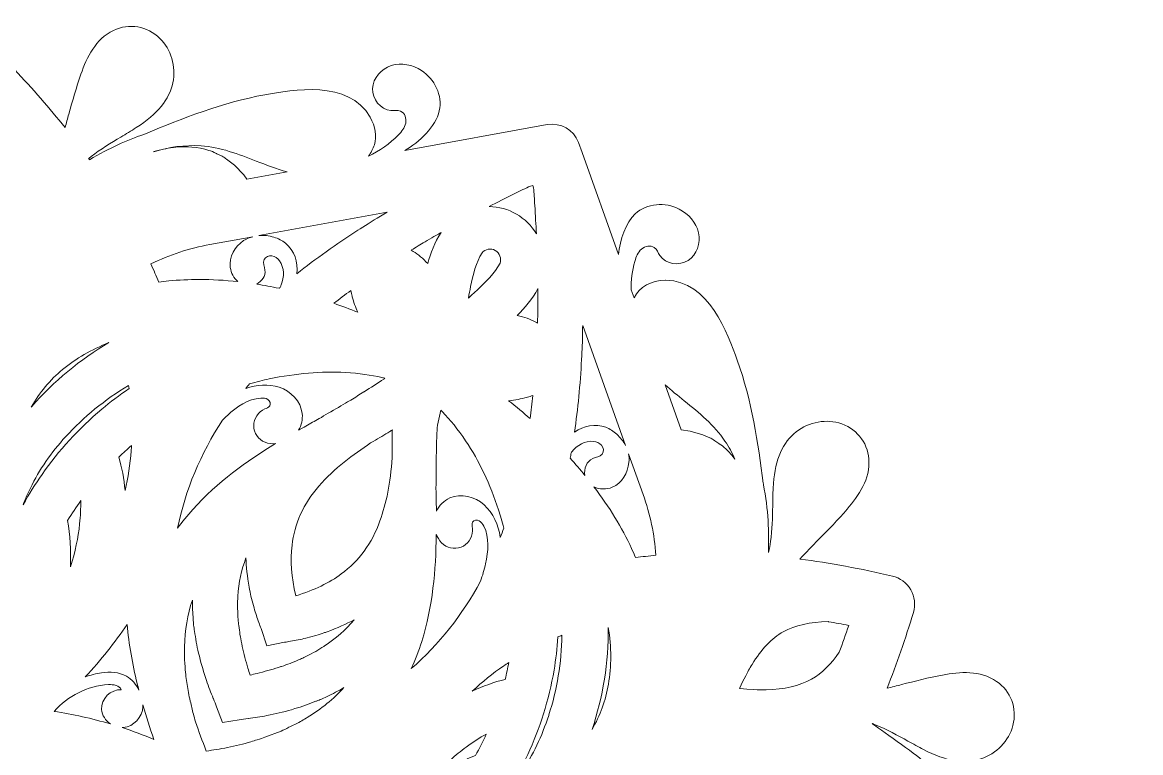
# Model space of a CAD drawing. Header units: millimetres. Extents: x -197 to 1097, y -667 to 136.
# Drawn here: x 808.8 to 997.3, y 12.5 to 135.7 of the extents above; entities that cross this region are included whole.
import ezdxf

# ---------------------------------------------------------------- set-up
doc = ezdxf.new("R2010")
doc.units = ezdxf.units.MM
doc.header["$MEASUREMENT"] = 0
doc.layers.add('Layer 4', color=7, linetype='Continuous')

msp = doc.modelspace()

# ---------------------------------------------------------------- linework, layer by layer
at = {"layer": 'Layer 4', "lineweight": 0}
for points, knots in [([(995.85, -46.25), (995.85, -46.25), (980.12, -27.73), (980.12, -27.73), (982.43, -29.11), (986.17, -30.16), (988.72, -29.37), (991.25, -28.59), (993, -26), (993.12, -23.36), (993.21, -21.59), (992.6, -19.74), (991.29, -18.55), (989.98, -17.35), (987.93, -16.94), (986.35, -17.75), (984.78, -18.57), (983.94, -20.68), (984.72, -22.27), (984.96, -22.76), (985.34, -23.21), (985.4, -23.75), (985.49, -24.54), (984.85, -25.27), (984.09, -25.51), (983.34, -25.76), (982.52, -25.63), (981.75, -25.44), (980.04, -25.02), (978.42, -24.29), (976.93, -23.35), (978.96, -23.37), (980.74, -22.3), (981.96, -20.24), (985.67, -13.98), (979.37, -6.57), (976.35, -3.01), (971.65, 2.53), (965.98, 7.02), (960.58, 11.16), (960.51, 11.21), (960.43, 11.26), (960.35, 11.3), (958.66, 12.84), (951.97, 17.33), (952, 17.4), (952.24, 17.31), (952.46, 17.23), (952.67, 17.15), (954.53, 16.4), (956.32, 15.41), (958.04, 14.45), (958.91, 13.97), (959.8, 13.47), (960.69, 13.01), (964.46, 11.06), (967.62, 10.55), (970.35, 11.44), (972.97, 12.3), (975.08, 14.51), (975.73, 17.09), (976.47, 19.97), (975.39, 22.89), (973, 24.52), (970.2, 26.43), (966.8, 26.13), (963.85, 25.58), (961.53, 25.15), (959.22, 24.55), (956.98, 23.98), (956.17, 23.77), (955.35, 23.56), (954.52, 23.36), (956.13, 27.41), (957.63, 31.71), (958.97, 36.15), (959.35, 37.42), (959.18, 38.81), (958.51, 39.97), (957.84, 41.14), (956.71, 41.98), (955.43, 42.28), (950.12, 43.53), (944.88, 44.49), (939.83, 45.15), (940.86, 46.26), (941.93, 47.36), (942.98, 48.43), (944.59, 50.07), (946.26, 51.78), (947.79, 53.57), (949.74, 55.85), (951.71, 58.65), (951.45, 62.03), (951.23, 64.92), (949.24, 67.3), (946.38, 68.11), (943.82, 68.83), (940.85, 68.11), (938.8, 66.27), (936.66, 64.35), (935.52, 61.36), (935.33, 57.12), (935.28, 56.12), (935.26, 55.1), (935.25, 54.11), (935.22, 52.13), (935.18, 50.09), (934.9, 48.11), (934.81, 47.5), (934.69, 46.9), (934.53, 46.28), (934.62, 49.42), (934.56, 53.61), (933.68, 57.68), (933.68, 57.77), (933.67, 57.86), (933.66, 57.95), (932.79, 64.69), (931.73, 71.85), (929.28, 78.69), (927.72, 83.07), (924.47, 92.16), (917.26, 92.16), (917.22, 92.16), (917.19, 92.16), (917.16, 92.16), (914.69, 92.13), (912.85, 91.08), (911.87, 89.21), (911.87, 89.21), (911.39, 90.54), (911.39, 90.54), (911.36, 92.17), (911.55, 93.8), (912.01, 95.36), (912.22, 96.12), (912.52, 96.9), (913.11, 97.43), (913.7, 97.95), (914.66, 98.15), (915.29, 97.68), (915.73, 97.36), (915.93, 96.8), (916.24, 96.35), (917.22, 94.87), (919.47, 94.55), (920.97, 95.51), (922.46, 96.46), (923.12, 98.45), (922.74, 100.18), (922.37, 101.91), (921.07, 103.36), (919.49, 104.17), (917.14, 105.38), (914.03, 105.16), (912.09, 103.37), (910.45, 101.85), (909.51, 98.97), (909.27, 96.49), (909.27, 96.49), (903.13, 113.69), (903.13, 113.69), (903.13, 113.69), (902.51, 115.43), (902.51, 115.43), (901.68, 117.54), (899.51, 118.78), (897.22, 118.44), (897.22, 118.44), (873.25, 114.07), (873.25, 114.07), (875.61, 115.36), (878.45, 118.11), (879.05, 120.74), (879.63, 123.32), (878.27, 126.12), (876.04, 127.55), (874.55, 128.51), (872.65, 128.91), (870.96, 128.38), (869.27, 127.84), (867.88, 126.27), (867.8, 124.5), (867.72, 122.73), (869.12, 120.94), (870.89, 120.82), (871.44, 120.79), (872.02, 120.89), (872.52, 120.67), (873.25, 120.36), (873.55, 119.43), (873.39, 118.66), (873.23, 117.88), (872.7, 117.24), (872.15, 116.67), (870.71, 115.17), (868.98, 114), (867.09, 113.12), (867.55, 113.7), (867.9, 114.34), (868.1, 115.01), (868.54, 116.49), (868.3, 118.07), (867.38, 119.69), (863.81, 126.04), (854.25, 124.3), (849.65, 123.46), (842.51, 122.15), (835.78, 119.49), (829.5, 116.88), (829.42, 116.84), (829.34, 116.8), (829.27, 116.76), (826.4, 115.84), (823.47, 114.47), (820.09, 112.48), (820.04, 112.55), (819.99, 112.62), (819.94, 112.69), (820.09, 112.81), (820.22, 112.92), (820.36, 113.03), (821.93, 114.27), (823.69, 115.32), (825.38, 116.33), (826.23, 116.84), (827.1, 117.36), (827.95, 117.91), (831.52, 120.2), (833.55, 122.67), (834.14, 125.49), (834.7, 128.18), (833.84, 131.12), (831.94, 132.97), (829.81, 135.05), (826.75, 135.58), (824.14, 134.32), (821.08, 132.86), (819.64, 129.76), (818.64, 126.92), (817.86, 124.7), (817.21, 122.4), (816.59, 120.18), (816.39, 119.44), (816.18, 118.68), (815.96, 117.92), (813.36, 121.19), (810.5, 124.47), (807.46, 127.71), (806.56, 128.67), (805.27, 129.23), (803.92, 129.23), (802.58, 129.23), (801.29, 128.67), (800.39, 127.71), (796.54, 123.61), (793.01, 119.45), (789.87, 115.33), (789.34, 116.97), (788.88, 118.64), (788.42, 120.27), (787.8, 122.49), (787.16, 124.79), (786.38, 127.01), (785.37, 129.85), (783.94, 132.95), (780.88, 134.41), (778.27, 135.67), (775.21, 135.14), (773.08, 133.06), (771.18, 131.21), (770.31, 128.27), (770.88, 125.57), (771.47, 122.76), (773.49, 120.28), (777.07, 118), (777.92, 117.45), (778.79, 116.93), (779.64, 116.42), (781.33, 115.4), (783.09, 114.35), (784.66, 113.12), (785.13, 112.75), (785.59, 112.34), (786.05, 111.9), (782.17, 114.28), (778.94, 115.83), (775.75, 116.85), (775.68, 116.89), (775.6, 116.93), (775.52, 116.97), (769.24, 119.58), (762.51, 122.24), (755.37, 123.55), (750.77, 124.39), (741.21, 126.13), (737.64, 119.78), (736.36, 117.52), (736.4, 115.32), (737.69, 113.5), (737.69, 113.5), (736.57, 113.71), (736.57, 113.71), (735.13, 114.5), (733.81, 115.48), (732.66, 116.67), (732.11, 117.24), (731.59, 117.88), (731.43, 118.66), (731.27, 119.43), (731.57, 120.36), (732.3, 120.67), (732.8, 120.89), (733.38, 120.79), (733.92, 120.82), (735.69, 120.94), (737.1, 122.73), (737.02, 124.5), (736.94, 126.27), (735.55, 127.84), (733.86, 128.38), (732.17, 128.91), (730.27, 128.51), (728.78, 127.55), (726.55, 126.12), (725.19, 123.32), (725.77, 120.74), (726.27, 118.55), (728.31, 116.29), (730.34, 114.84), (730.34, 114.84), (712.39, 118.12), (712.39, 118.12), (712.39, 118.12), (710.58, 118.45), (710.58, 118.45), (708.33, 118.79), (706.17, 117.53), (705.33, 115.38), (705.33, 115.38), (697.08, 92.29), (697.08, 92.29), (697.08, 92.35), (697.09, 92.4), (697.09, 92.45), (697.15, 95.15), (696.19, 98.98), (694.21, 100.81), (692.27, 102.61), (689.15, 102.83), (686.8, 101.62), (685.23, 100.8), (683.93, 99.36), (683.55, 97.62), (683.17, 95.89), (683.84, 93.91), (685.33, 92.95), (686.82, 91.99), (689.07, 92.32), (690.06, 93.79), (690.36, 94.25), (690.56, 94.8), (691, 95.13), (691.64, 95.6), (692.59, 95.4), (693.18, 94.87), (693.77, 94.34), (694.07, 93.57), (694.29, 92.81), (694.93, 90.59), (695.04, 88.25), (694.75, 85.95), (694.55, 86.79), (694.22, 87.55), (693.76, 88.19), (692.71, 89.64), (691.03, 90.42), (688.9, 90.44), (688.87, 90.44), (688.84, 90.44), (688.81, 90.44), (681.59, 90.44), (678.34, 81.35), (676.78, 76.97), (674.34, 70.13), (673.28, 62.97), (672.4, 56.22), (672.39, 56.13), (672.39, 56.05), (672.39, 55.96), (671.73, 52.93), (671.45, 49.61), (671.51, 45.56), (671.51, 45.56), (671.31, 45.54), (671.31, 45.54), (671.25, 45.84), (671.2, 46.12), (671.16, 46.39), (670.88, 48.36), (670.85, 50.41), (670.82, 52.39), (670.8, 53.37), (670.78, 54.39), (670.74, 55.4), (670.54, 59.64), (669.41, 62.63), (667.27, 64.55), (665.22, 66.38), (662.24, 67.11), (659.68, 66.39), (656.82, 65.58), (654.83, 63.19), (654.61, 60.31), (654.35, 56.92), (656.32, 54.13), (658.27, 51.84), (659.81, 50.05), (661.47, 48.35), (663.08, 46.71), (663.72, 46.06), (664.37, 45.39), (665.02, 44.72), (660.89, 44.09), (656.65, 43.28), (652.42, 42.28), (651.13, 41.98), (650.01, 41.14), (649.34, 39.98), (648.67, 38.81), (648.5, 37.42), (648.88, 36.15), (650.48, 30.85), (652.29, 25.78), (654.26, 21.06), (652.47, 21.44), (650.67, 21.9), (648.92, 22.35), (646.69, 22.92), (644.38, 23.51), (642.06, 23.95), (639.11, 24.5), (635.71, 24.8), (632.91, 22.89), (630.52, 21.25), (629.44, 18.33), (630.18, 15.45), (630.83, 12.88), (632.94, 10.66), (635.56, 9.81), (638.29, 8.91), (641.45, 9.43), (645.22, 11.37), (646.11, 11.84), (647, 12.33), (647.86, 12.81), (649.59, 13.77), (651.38, 14.77), (653.24, 15.51), (653.8, 15.74), (654.38, 15.93), (654.99, 16.1), (650.99, 13.93), (648.03, 11.91), (645.56, 9.66), (645.48, 9.62), (645.41, 9.57), (645.34, 9.52), (639.93, 5.39), (634.26, 0.89), (629.56, -4.64), (626.54, -8.2), (620.24, -15.61), (623.96, -21.88), (624.92, -23.51), (626.19, -24.51), (627.72, -24.86), (628.49, -25.03), (629.32, -25.03), (630.18, -24.85), (630.18, -24.85), (629.19, -26.01), (629.19, -26.01), (627.75, -26.9), (626.19, -27.59), (624.54, -28), (623.78, -28.19), (622.95, -28.31), (622.2, -28.07), (621.45, -27.82), (620.8, -27.09), (620.89, -26.31), (620.95, -25.76), (621.33, -25.32), (621.57, -24.83), (622.36, -23.23), (621.52, -21.12), (619.94, -20.31), (618.36, -19.49), (616.31, -19.91), (615, -21.1), (613.69, -22.3), (613.09, -24.15), (613.17, -25.92), (613.3, -28.56), (615.04, -31.15), (617.57, -31.93), (619.74, -32.6), (622.78, -31.93), (625.06, -30.87), (625.06, -30.87), (613.19, -44.85), (613.19, -44.85), (613.19, -44.85), (612, -46.25), (612, -46.25), (610.58, -48.03), (610.59, -50.53), (612.03, -52.33), (612.03, -52.33), (627.91, -71.03), (627.91, -71.03), (627.85, -70.99), (627.79, -70.95), (627.72, -70.91), (625.42, -69.51), (621.62, -68.43), (619.05, -69.23), (616.52, -70.01), (614.77, -72.6), (614.65, -75.24), (614.56, -77.01), (615.17, -78.86), (616.48, -80.05), (617.79, -81.25), (619.84, -81.66), (621.41, -80.85), (622.99, -80.03), (623.83, -77.92), (623.05, -76.33), (622.81, -75.84), (622.43, -75.39), (622.37, -74.85), (622.28, -74.06), (622.92, -73.33), (623.68, -73.09), (624.43, -72.84), (625.25, -72.97), (626.02, -73.16), (628.13, -73.68), (630.1, -74.67), (631.86, -75.95), (631.26, -75.76), (630.65, -75.65), (630.04, -75.65), (628.59, -75.62), (626.54, -76.15), (625, -78.75), (621.29, -85.02), (627.58, -92.43), (630.61, -95.99), (635.31, -101.53), (640.98, -106.02), (646.38, -110.15), (646.45, -110.21), (646.52, -110.25), (646.6, -110.3), (648.98, -112.45), (651.86, -114.44), (655.6, -116.5), (655.59, -116.53), (655.57, -116.56), (655.56, -116.59), (655.12, -116.46), (654.69, -116.31), (654.28, -116.14), (652.43, -115.4), (650.64, -114.41), (648.91, -113.45), (648.05, -112.97), (647.16, -112.47), (646.26, -112.01), (642.5, -110.06), (639.34, -109.55), (636.61, -110.44), (633.99, -111.3), (631.88, -113.51), (631.22, -116.09), (630.49, -118.97), (631.56, -121.88), (633.95, -123.52), (636.75, -125.43), (640.15, -125.13), (643.11, -124.58), (645.43, -124.15), (647.74, -123.55), (649.97, -122.98), (651.04, -122.71), (652.13, -122.42), (653.22, -122.16), (651.65, -126.14), (650.2, -130.35), (648.88, -134.7), (648.5, -135.97), (648.67, -137.36), (649.34, -138.52), (650.01, -139.69), (651.13, -140.53), (652.42, -140.83), (657.58, -142.04), (662.67, -142.98), (667.59, -143.64), (666.42, -144.93), (665.18, -146.2), (663.98, -147.43), (662.37, -149.07), (660.7, -150.77), (659.17, -152.56), (657.21, -154.85), (655.25, -157.64), (655.51, -161.03), (655.73, -163.91), (657.72, -166.3), (660.58, -167.11), (663.13, -167.83), (666.11, -167.1), (668.16, -165.27), (670.3, -163.35), (671.43, -160.36), (671.63, -156.12), (671.68, -155.11), (671.69, -154.09), (671.71, -153.11), (671.74, -151.13), (671.77, -149.08), (672.06, -147.11), (672.14, -146.51), (672.26, -145.91), (672.42, -145.29), (672.3, -149.84), (672.57, -153.41), (673.28, -156.68), (673.28, -156.77), (673.28, -156.86), (673.29, -156.94), (674.17, -163.69), (675.23, -170.85), (677.67, -177.69), (679.24, -182.07), (682.48, -191.16), (689.7, -191.16), (689.73, -191.16), (689.76, -191.16), (689.8, -191.16), (691.81, -191.14), (693.43, -190.43), (694.48, -189.13), (695.01, -188.47), (695.4, -187.67), (695.62, -186.77), (695.62, -186.77), (696.37, -188.84), (696.37, -188.84), (696.42, -190.57), (696.24, -192.3), (695.76, -193.96), (695.55, -194.72), (695.25, -195.5), (694.66, -196.03), (694.07, -196.55), (693.11, -196.75), (692.48, -196.28), (692.04, -195.96), (691.84, -195.4), (691.53, -194.95), (690.55, -193.47), (688.3, -193.15), (686.8, -194.11), (685.31, -195.06), (684.65, -197.04), (685.02, -198.78), (685.4, -200.51), (686.7, -201.96), (688.28, -202.77), (690.63, -203.98), (693.74, -203.76), (695.68, -201.97), (697.37, -200.41), (698.31, -197.4), (698.52, -194.87), (698.52, -194.87), (704.72, -212.24), (704.72, -212.24), (704.72, -212.24), (705.34, -213.98), (705.34, -213.98), (706.18, -216.1), (708.34, -217.34), (710.63, -216.99), (710.63, -216.99), (734.63, -212.61), (734.63, -212.61), (734.59, -212.63), (734.56, -212.65), (734.52, -212.66), (732.16, -213.96), (729.32, -216.71), (728.72, -219.34), (728.14, -221.92), (729.5, -224.72), (731.73, -226.15), (733.22, -227.11), (735.12, -227.51), (736.81, -226.97), (738.5, -226.44), (739.89, -224.87), (739.97, -223.1), (740.05, -221.33), (738.65, -219.54), (736.88, -219.42), (736.33, -219.39), (735.75, -219.49), (735.25, -219.27), (734.52, -218.96), (734.22, -218.03), (734.38, -217.26), (734.54, -216.48), (735.07, -215.84), (735.61, -215.27), (736.84, -213.99), (738.28, -212.95), (739.85, -212.13), (739.46, -212.63), (739.15, -213.17), (738.95, -213.74), (738.39, -215.3), (738.6, -216.96), (739.58, -218.69), (743.15, -225.04), (752.71, -223.29), (757.31, -222.46), (764.45, -221.15), (771.18, -218.49), (777.46, -215.88), (777.54, -215.84), (777.62, -215.8), (777.69, -215.76), (780.79, -214.76), (783.99, -213.23), (787.71, -210.97), (787.73, -210.99), (787.74, -211.01), (787.75, -211.03), (787.37, -211.39), (786.99, -211.72), (786.6, -212.03), (785.03, -213.26), (783.27, -214.31), (781.57, -215.33), (780.73, -215.84), (779.85, -216.36), (779, -216.9), (775.43, -219.19), (773.41, -221.67), (772.82, -224.48), (772.25, -227.18), (773.11, -230.12), (775.02, -231.97), (777.15, -234.04), (780.21, -234.57), (782.82, -233.32), (785.87, -231.85), (787.31, -228.76), (788.31, -225.92), (789.1, -223.7), (789.74, -221.4), (790.36, -219.18), (790.67, -218.06), (791, -216.91), (791.33, -215.77), (794.09, -219.27), (797.13, -222.79), (800.38, -226.26), (801.29, -227.22), (802.58, -227.77), (803.92, -227.77), (805.27, -227.77), (806.56, -227.22), (807.46, -226.26), (811.01, -222.48), (814.29, -218.64), (817.25, -214.83), (817.71, -216.31), (818.13, -217.81), (818.53, -219.27), (819.15, -221.49), (819.8, -223.79), (820.58, -226.01), (821.58, -228.84), (823.02, -231.94), (826.08, -233.41), (827.02, -233.86), (828.02, -234.08), (829.01, -234.08), (830.77, -234.08), (832.52, -233.39), (833.88, -232.06), (835.78, -230.21), (836.64, -227.27), (836.08, -224.57), (835.49, -221.76), (833.46, -219.28), (829.89, -216.99), (829.04, -216.45), (828.17, -215.93), (827.32, -215.42), (825.62, -214.4), (823.87, -213.35), (822.3, -212.12), (821.81, -211.74), (821.35, -211.33), (820.89, -210.88), (823.57, -212.53), (827.24, -214.57), (831.2, -215.84), (831.28, -215.89), (831.36, -215.93), (831.44, -215.96), (837.72, -218.58), (844.44, -221.24), (851.59, -222.54), (856.18, -223.38), (865.75, -225.13), (869.32, -218.78), (870.27, -217.09), (870.49, -215.46), (869.98, -213.93), (869.73, -213.16), (869.28, -212.43), (868.67, -211.78), (868.67, -211.78), (871.01, -212.21), (871.01, -212.21), (872.52, -213.02), (873.91, -214.03), (875.11, -215.27), (875.65, -215.84), (876.18, -216.48), (876.34, -217.26), (876.5, -218.03), (876.2, -218.96), (875.47, -219.27), (874.97, -219.49), (874.39, -219.39), (873.85, -219.42), (872.07, -219.54), (870.67, -221.33), (870.75, -223.1), (870.83, -224.87), (872.22, -226.44), (873.91, -226.97), (875.6, -227.51), (877.5, -227.11), (878.99, -226.15), (881.22, -224.72), (882.58, -221.92), (882, -219.34), (881.49, -217.11), (879.37, -214.8), (877.3, -213.35), (877.3, -213.35), (895.46, -216.67), (895.46, -216.67), (895.46, -216.67), (897.27, -217), (897.27, -217), (899.52, -217.33), (901.68, -216.08), (902.52, -213.93), (902.52, -213.93), (910.68, -191.08), (910.68, -191.08), (910.63, -193.78), (911.59, -197.59), (913.56, -199.41), (915.5, -201.21), (918.61, -201.43), (920.97, -200.22), (922.54, -199.4), (923.84, -197.96), (924.22, -196.22), (924.6, -194.49), (923.93, -192.51), (922.44, -191.55), (920.95, -190.59), (918.7, -190.92), (917.71, -192.39), (917.41, -192.85), (917.21, -193.4), (916.77, -193.73), (916.13, -194.2), (915.18, -194), (914.59, -193.47), (914, -192.94), (913.7, -192.17), (913.48, -191.41), (913.04, -189.87), (912.85, -188.28), (912.87, -186.68), (913.87, -188.42), (915.66, -189.41), (918.05, -189.44), (918.08, -189.44), (918.12, -189.44), (918.15, -189.44), (925.36, -189.44), (928.61, -180.34), (930.18, -175.96), (932.62, -169.12), (933.68, -161.97), (934.55, -155.22), (934.57, -155.13), (934.57, -155.05), (934.57, -154.96), (935.24, -151.85), (935.52, -148.41), (935.44, -144.2), (935.48, -144.19), (935.53, -144.19), (935.57, -144.18), (935.66, -144.6), (935.74, -144.99), (935.79, -145.38), (936.08, -147.36), (936.11, -149.4), (936.14, -151.38), (936.16, -152.37), (936.17, -153.39), (936.22, -154.4), (936.42, -158.63), (937.55, -161.63), (939.69, -163.54), (941.74, -165.38), (944.72, -166.1), (947.27, -165.38), (950.13, -164.58), (952.12, -162.19), (952.34, -159.3), (952.6, -155.92), (950.64, -153.13), (948.68, -150.84), (947.15, -149.05), (945.48, -147.35), (943.87, -145.7), (943.15, -144.96), (942.41, -144.21), (941.68, -143.44), (946.14, -142.8), (950.76, -141.93), (955.43, -140.83), (956.72, -140.53), (957.84, -139.69), (958.51, -138.52), (959.18, -137.36), (959.35, -135.97), (958.97, -134.7), (957.45, -129.67), (955.74, -124.84), (953.88, -120.32), (955.28, -120.64), (956.67, -121), (958.03, -121.35), (960.27, -121.92), (962.57, -122.51), (964.89, -122.94), (967.85, -123.49), (971.25, -123.8), (974.05, -121.88), (976.44, -120.25), (977.51, -117.33), (976.78, -114.45), (976.13, -111.88), (974.01, -109.66), (971.39, -108.8), (968.67, -107.91), (965.51, -108.42), (961.74, -110.37), (960.84, -110.84), (959.95, -111.33), (959.09, -111.81), (957.36, -112.77), (955.57, -113.77), (953.72, -114.51), (953.16, -114.73), (952.57, -114.93), (951.95, -115.1), (955.92, -112.95), (958.95, -110.89), (961.4, -108.66), (961.48, -108.62), (961.55, -108.57), (961.62, -108.52), (967.02, -104.39), (972.69, -99.89), (977.39, -94.36), (980.42, -90.8), (986.71, -83.39), (983, -77.12), (981.66, -74.86), (979.66, -73.8), (977.37, -74.05), (977.37, -74.05), (978.66, -72.54), (978.66, -72.54), (980.08, -71.67), (981.61, -71), (983.23, -70.6), (983.99, -70.41), (984.82, -70.29), (985.57, -70.53), (986.32, -70.78), (986.97, -71.51), (986.88, -72.29), (986.82, -72.84), (986.44, -73.28), (986.2, -73.77), (985.41, -75.37), (986.25, -77.48), (987.83, -78.29), (989.41, -79.11), (991.46, -78.69), (992.77, -77.5), (994.08, -76.3), (994.68, -74.45), (994.6, -72.68), (994.47, -70.04), (992.72, -67.45), (990.2, -66.67), (988.05, -66.01), (985.04, -66.65), (982.77, -67.7), (982.77, -67.7), (994.66, -53.7), (994.66, -53.7), (994.66, -53.7), (995.85, -52.3), (995.85, -52.3), (997.27, -50.52), (997.27, -48.03), (995.85, -46.25)], [0, 0, 0, 0, 1, 1, 1, 2, 2, 2, 3, 3, 3, 4, 4, 4, 5, 5, 5, 6, 6, 6, 7, 7, 7, 8, 8, 8, 9, 9, 9, 10, 10, 10, 11, 11, 11, 12, 12, 12, 13, 13, 13, 14, 14, 14, 15, 15, 15, 16, 16, 16, 17, 17, 17, 18, 18, 18, 19, 19, 19, 20, 20, 20, 21, 21, 21, 22, 22, 22, 23, 23, 23, 24, 24, 24, 25, 25, 25, 26, 26, 26, 27, 27, 27, 28, 28, 28, 29, 29, 29, 30, 30, 30, 31, 31, 31, 32, 32, 32, 33, 33, 33, 34, 34, 34, 35, 35, 35, 36, 36, 36, 37, 37, 37, 38, 38, 38, 39, 39, 39, 40, 40, 40, 41, 41, 41, 42, 42, 42, 43, 43, 43, 44, 44, 44, 45, 45, 45, 46, 46, 46, 47, 47, 47, 48, 48, 48, 49, 49, 49, 50, 50, 50, 51, 51, 51, 52, 52, 52, 53, 53, 53, 54, 54, 54, 55, 55, 55, 56, 56, 56, 57, 57, 57, 58, 58, 58, 59, 59, 59, 60, 60, 60, 61, 61, 61, 62, 62, 62, 63, 63, 63, 64, 64, 64, 65, 65, 65, 66, 66, 66, 67, 67, 67, 68, 68, 68, 69, 69, 69, 70, 70, 70, 71, 71, 71, 72, 72, 72, 73, 73, 73, 74, 74, 74, 75, 75, 75, 76, 76, 76, 77, 77, 77, 78, 78, 78, 79, 79, 79, 80, 80, 80, 81, 81, 81, 82, 82, 82, 83, 83, 83, 84, 84, 84, 85, 85, 85, 86, 86, 86, 87, 87, 87, 88, 88, 88, 89, 89, 89, 90, 90, 90, 91, 91, 91, 92, 92, 92, 93, 93, 93, 94, 94, 94, 95, 95, 95, 96, 96, 96, 97, 97, 97, 98, 98, 98, 99, 99, 99, 100, 100, 100, 101, 101, 101, 102, 102, 102, 103, 103, 103, 104, 104, 104, 105, 105, 105, 106, 106, 106, 107, 107, 107, 108, 108, 108, 109, 109, 109, 110, 110, 110, 111, 111, 111, 112, 112, 112, 113, 113, 113, 114, 114, 114, 115, 115, 115, 116, 116, 116, 117, 117, 117, 118, 118, 118, 119, 119, 119, 120, 120, 120, 121, 121, 121, 122, 122, 122, 123, 123, 123, 124, 124, 124, 125, 125, 125, 126, 126, 126, 127, 127, 127, 128, 128, 128, 129, 129, 129, 130, 130, 130, 131, 131, 131, 132, 132, 132, 133, 133, 133, 134, 134, 134, 135, 135, 135, 136, 136, 136, 137, 137, 137, 138, 138, 138, 139, 139, 139, 140, 140, 140, 141, 141, 141, 142, 142, 142, 143, 143, 143, 144, 144, 144, 145, 145, 145, 146, 146, 146, 147, 147, 147, 148, 148, 148, 149, 149, 149, 150, 150, 150, 151, 151, 151, 152, 152, 152, 153, 153, 153, 154, 154, 154, 155, 155, 155, 156, 156, 156, 157, 157, 157, 158, 158, 158, 159, 159, 159, 160, 160, 160, 161, 161, 161, 162, 162, 162, 163, 163, 163, 164, 164, 164, 165, 165, 165, 166, 166, 166, 167, 167, 167, 168, 168, 168, 169, 169, 169, 170, 170, 170, 171, 171, 171, 172, 172, 172, 173, 173, 173, 174, 174, 174, 175, 175, 175, 176, 176, 176, 177, 177, 177, 178, 178, 178, 179, 179, 179, 180, 180, 180, 181, 181, 181, 182, 182, 182, 183, 183, 183, 184, 184, 184, 185, 185, 185, 186, 186, 186, 187, 187, 187, 188, 188, 188, 189, 189, 189, 190, 190, 190, 191, 191, 191, 192, 192, 192, 193, 193, 193, 194, 194, 194, 195, 195, 195, 196, 196, 196, 197, 197, 197, 198, 198, 198, 199, 199, 199, 200, 200, 200, 201, 201, 201, 202, 202, 202, 203, 203, 203, 204, 204, 204, 205, 205, 205, 206, 206, 206, 207, 207, 207, 208, 208, 208, 209, 209, 209, 210, 210, 210, 211, 211, 211, 212, 212, 212, 213, 213, 213, 214, 214, 214, 215, 215, 215, 216, 216, 216, 217, 217, 217, 218, 218, 218, 219, 219, 219, 220, 220, 220, 221, 221, 221, 222, 222, 222, 223, 223, 223, 224, 224, 224, 225, 225, 225, 226, 226, 226, 227, 227, 227, 228, 228, 228, 229, 229, 229, 230, 230, 230, 231, 231, 231, 232, 232, 232, 233, 233, 233, 234, 234, 234, 235, 235, 235, 236, 236, 236, 237, 237, 237, 238, 238, 238, 239, 239, 239, 240, 240, 240, 241, 241, 241, 242, 242, 242, 243, 243, 243, 244, 244, 244, 245, 245, 245, 246, 246, 246, 247, 247, 247, 248, 248, 248, 249, 249, 249, 250, 250, 250, 251, 251, 251, 252, 252, 252, 253, 253, 253, 254, 254, 254, 255, 255, 255, 256, 256, 256, 257, 257, 257, 258, 258, 258, 259, 259, 259, 260, 260, 260, 261, 261, 261, 262, 262, 262, 263, 263, 263, 264, 264, 264, 265, 265, 265, 266, 266, 266, 267, 267, 267, 268, 268, 268, 269, 269, 269, 270, 270, 270, 271, 271, 271, 272, 272, 272, 273, 273, 273, 274, 274, 274, 275, 275, 275, 276, 276, 276, 277, 277, 277, 278, 278, 278, 279, 279, 279, 280, 280, 280, 281, 281, 281, 282, 282, 282, 283, 283, 283, 284, 284, 284, 285, 285, 285, 286, 286, 286, 287, 287, 287, 288, 288, 288, 289, 289, 289, 290, 290, 290, 291, 291, 291, 292, 292, 292, 293, 293, 293, 294, 294, 294, 295, 295, 295, 296, 296, 296, 297, 297, 297, 298, 298, 298, 299, 299, 299, 300, 300, 300, 301, 301, 301, 302, 302, 302, 303, 303, 303, 304, 304, 304, 305, 305, 305, 306, 306, 306, 307, 307, 307, 308, 308, 308, 309, 309, 309, 310, 310, 310, 311, 311, 311, 312, 312, 312, 313, 313, 313, 314, 314, 314, 315, 315, 315, 316, 316, 316, 317, 317, 317, 318, 318, 318, 319, 319, 319, 320, 320, 320, 321, 321, 321, 322, 322, 322, 323, 323, 323, 324, 324, 324, 325, 325, 325, 326, 326, 326, 327, 327, 327, 328, 328, 328, 329, 329, 329, 330, 330, 330, 331, 331, 331, 332, 332, 332, 333, 333, 333, 334, 334, 334, 335, 335, 335, 336, 336, 336, 337, 337, 337, 338, 338, 338, 339, 339, 339, 340, 340, 340, 341, 341, 341, 342, 342, 342, 343, 343, 343, 344, 344, 344, 345, 345, 345, 346, 346, 346, 347, 347, 347, 348, 348, 348, 349, 349, 349, 350, 350, 350, 350]), ([(838.89, 114.84), (842.11, 114.63), (845.2, 113.43), (848.18, 112.28), (849.88, 111.62), (851.62, 110.95), (853.41, 110.44), (853.41, 110.44), (846.62, 109.2), (846.62, 109.2), (846.62, 109.2), (846.09, 109.95), (846.09, 109.95), (846.09, 109.95), (844.55, 111.56), (844.55, 111.56), (844.55, 111.56), (843.15, 112.62), (843.15, 112.62), (843.15, 112.62), (843.09, 112.66), (843.09, 112.66), (843.07, 112.67), (843.05, 112.69), (843.02, 112.71), (842.85, 112.84), (842.65, 112.97), (842.43, 113.1), (842.43, 113.1), (841.55, 113.52), (841.55, 113.52), (841.5, 113.54), (841.44, 113.57), (841.38, 113.6), (841.38, 113.6), (841.34, 113.62), (841.34, 113.62), (841.01, 113.77), (840.6, 113.97), (840.18, 114.08), (838.39, 114.64), (836.41, 114.81), (834.25, 114.58), (834.25, 114.58), (834.18, 114.58), (834.18, 114.58), (833.07, 114.42), (831.98, 114.16), (830.93, 113.82), (830.92, 113.84), (830.91, 113.86), (830.9, 113.88), (833.41, 114.61), (836.09, 115.02), (838.89, 114.84)], [0, 0, 0, 0, 1, 1, 1, 2, 2, 2, 3, 3, 3, 4, 4, 4, 5, 5, 5, 6, 6, 6, 7, 7, 7, 8, 8, 8, 9, 9, 9, 10, 10, 10, 11, 11, 11, 12, 12, 12, 13, 13, 13, 14, 14, 14, 15, 15, 15, 16, 16, 16, 17, 17, 17, 18, 18, 18, 18]), ([(891.78, 106.78), (892.67, 107.24), (893.59, 107.68), (894.41, 108.06), (894.41, 108.06), (894.8, 108.13), (894.8, 108.13), (894.8, 108.13), (894.93, 107.77), (894.93, 107.77), (895.01, 106.86), (895.09, 105.83), (895.14, 104.79), (895.25, 103.08), (895.34, 101.52), (895.41, 100.01), (894.58, 101.38), (893.42, 102.53), (892.04, 103.33), (890.66, 104.13), (889.07, 104.57), (887.46, 104.61), (888.81, 105.3), (890.22, 106.01), (891.78, 106.78)], [0, 0, 0, 0, 1, 1, 1, 2, 2, 2, 3, 3, 3, 4, 4, 4, 5, 5, 5, 6, 6, 6, 7, 7, 7, 8, 8, 8, 8]), ([(870.25, 103.65), (869.87, 103.42), (869.49, 103.19), (869.14, 102.98), (867.68, 102.13), (866.33, 101.25), (865.34, 100.59), (861.66, 98.23), (858.21, 95.78), (855.03, 93.27), (855.28, 95.18), (854.62, 97.22), (853.13, 98.42), (852.55, 98.88), (851.88, 99.21), (851.18, 99.43), (850.35, 99.69), (849.47, 99.78), (848.6, 99.7), (848.6, 99.7), (870.25, 103.65), (870.25, 103.65)], [0, 0, 0, 0, 1, 1, 1, 2, 2, 2, 3, 3, 3, 4, 4, 4, 5, 5, 5, 6, 6, 6, 7, 7, 7, 7]), ([(874.37, 97.28), (875.01, 97.68), (875.88, 98.22), (876.64, 98.67), (877.14, 98.95), (877.63, 99.24), (878.15, 99.53), (878.15, 99.53), (878.44, 99.7), (878.44, 99.7), (878.74, 99.87), (879.04, 100.05), (879.35, 100.22), (878.25, 98.53), (877.58, 96.75), (877.09, 94.99), (876.3, 95.85), (875.5, 96.52), (874.64, 97.04), (874.53, 97.11), (874.42, 97.17), (874.3, 97.24), (874.32, 97.25), (874.35, 97.27), (874.37, 97.28)], [0, 0, 0, 0, 1, 1, 1, 2, 2, 2, 3, 3, 3, 4, 4, 4, 5, 5, 5, 6, 6, 6, 7, 7, 7, 8, 8, 8, 8]), ([(840.38, 98.2), (840.38, 98.2), (847.63, 99.52), (847.63, 99.52), (847.07, 99.38), (846.54, 99.16), (846.06, 98.85), (844.56, 97.89), (843.6, 96.08), (843.82, 94.32), (843.94, 93.41), (844.41, 92.54), (845.1, 91.94), (842.89, 92.18), (840.72, 92.3), (838.62, 92.3), (836.86, 92.3), (835.11, 92.22), (833.44, 92.05), (832.88, 92), (832.32, 91.93), (831.77, 91.86), (831.35, 92.87), (830.91, 93.9), (830.44, 94.92), (833.59, 96.47), (836.94, 97.57), (840.38, 98.2)], [0, 0, 0, 0, 1, 1, 1, 2, 2, 2, 3, 3, 3, 4, 4, 4, 5, 5, 5, 6, 6, 6, 7, 7, 7, 8, 8, 8, 9, 9, 9, 9]), ([(849.66, 93.89), (849.59, 94.49), (849.28, 95.11), (849.52, 95.66), (849.73, 96.15), (850.32, 96.39), (850.84, 96.31), (851.36, 96.22), (851.8, 95.86), (852.12, 95.44), (852.94, 94.3), (852.92, 92.72), (852.41, 91.42), (852.35, 91.27), (852.28, 91.12), (852.21, 90.97), (852.15, 90.92), (852.09, 90.87), (852.04, 90.82), (850.77, 91.09), (849.51, 91.32), (848.27, 91.52), (849.14, 91.99), (849.78, 92.9), (849.66, 93.89)], [0, 0, 0, 0, 1, 1, 1, 2, 2, 2, 3, 3, 3, 4, 4, 4, 5, 5, 5, 6, 6, 6, 7, 7, 7, 8, 8, 8, 8]), ([(884.32, 91.1), (884.73, 93.04), (885.25, 95.25), (886.26, 96.8), (886.51, 97.1), (886.88, 97.31), (887.28, 97.39), (887.65, 97.47), (888.13, 97.4), (888.46, 97.21), (888.85, 96.98), (889.15, 96.62), (889.27, 96.25), (889.4, 95.87), (889.4, 95.43), (889.28, 95.06), (888.42, 93.4), (886.85, 91.85), (885.32, 90.41), (884.9, 90.02), (884.45, 89.61), (883.96, 89.17), (884.07, 89.83), (884.19, 90.47), (884.32, 91.1)], [0, 0, 0, 0, 1, 1, 1, 2, 2, 2, 3, 3, 3, 4, 4, 4, 5, 5, 5, 6, 6, 6, 7, 7, 7, 8, 8, 8, 8]), ([(895.66, 89.75), (895.66, 89.06), (895.66, 88.36), (895.67, 87.73), (895.66, 87.02), (895.64, 86.29), (895.61, 85.57), (895.61, 85.57), (895.59, 84.95), (895.59, 84.95), (895.51, 85), (895.42, 85.05), (895.33, 85.09), (894.4, 85.61), (893.37, 85.98), (892.2, 86.24), (893.47, 87.49), (894.72, 88.97), (895.66, 90.8), (895.66, 90.45), (895.66, 90.1), (895.66, 89.75)], [0, 0, 0, 0, 1, 1, 1, 2, 2, 2, 3, 3, 3, 4, 4, 4, 5, 5, 5, 6, 6, 6, 7, 7, 7, 7]), ([(861.28, 88.28), (862.21, 89.01), (863.16, 89.73), (864.15, 90.46), (864.21, 90.09), (864.28, 89.76), (864.35, 89.47), (864.35, 89.47), (864.37, 89.36), (864.37, 89.36), (864.61, 88.51), (864.91, 87.65), (865.29, 86.78), (863.94, 87.32), (862.62, 87.82), (861.28, 88.28)], [0, 0, 0, 0, 1, 1, 1, 2, 2, 2, 3, 3, 3, 4, 4, 4, 5, 5, 5, 5]), ([(903.03, 78.79), (903.13, 80.47), (903.2, 81.88), (903.2, 83.3), (903.21, 83.7), (903.21, 84.1), (903.22, 84.5), (903.22, 84.5), (903.22, 84.56), (903.22, 84.56), (903.22, 84.56), (910.45, 64.32), (910.45, 64.32), (910.07, 65.02), (909.55, 65.63), (908.95, 66.19), (908.41, 66.69), (907.79, 67.1), (907.1, 67.37), (905.37, 68.04), (903.35, 67.64), (901.84, 66.56), (902.41, 70.47), (902.81, 74.56), (903.03, 78.79)], [0, 0, 0, 0, 1, 1, 1, 2, 2, 2, 3, 3, 3, 4, 4, 4, 5, 5, 5, 6, 6, 6, 7, 7, 7, 8, 8, 8, 8]), ([(815.55, 77.13), (817.81, 78.98), (820.43, 80.49), (823.37, 81.65), (818.51, 78.8), (814.04, 75.11), (810.35, 70.89), (810.32, 70.85), (810.29, 70.82), (810.26, 70.78), (811.63, 73.21), (813.46, 75.4), (815.55, 77.13)], [0, 0, 0, 0, 1, 1, 1, 2, 2, 2, 3, 3, 3, 4, 4, 4, 4]), ([(850.39, 75.53), (854.9, 76.47), (859.21, 76.84), (863.19, 76.63), (865.54, 76.48), (867.57, 76.19), (869.38, 75.76), (869.55, 75.71), (869.71, 75.67), (869.88, 75.63), (869.82, 75.59), (869.77, 75.55), (869.71, 75.51), (868.64, 74.79), (867.49, 74.07), (866.38, 73.38), (866.38, 73.38), (866.33, 73.34), (866.33, 73.34), (865.6, 72.88), (864.88, 72.43), (864.14, 71.95), (864.14, 71.95), (863.6, 71.64), (863.6, 71.64), (862.65, 71.09), (861.46, 70.41), (860.34, 69.74), (859.81, 69.43), (859.28, 69.12), (858.81, 68.83), (858.06, 68.42), (857.31, 68.01), (856.57, 67.59), (856.15, 67.35), (855.72, 67.12), (855.3, 66.87), (855.8, 67.72), (856.05, 68.72), (855.94, 69.7), (855.71, 71.76), (854.03, 73.47), (852.06, 74.13), (850.25, 74.73), (848.24, 74.53), (846.42, 73.92), (846.63, 74.17), (846.83, 74.43), (847.05, 74.68), (848.28, 75.04), (849.35, 75.31), (850.39, 75.53)], [0, 0, 0, 0, 1, 1, 1, 2, 2, 2, 3, 3, 3, 4, 4, 4, 5, 5, 5, 6, 6, 6, 7, 7, 7, 8, 8, 8, 9, 9, 9, 10, 10, 10, 11, 11, 11, 12, 12, 12, 13, 13, 13, 14, 14, 14, 15, 15, 15, 16, 16, 16, 17, 17, 17, 17]), ([(810.11, 57.11), (811.62, 60.2), (813.63, 63.12), (816.06, 65.79), (819.06, 69.09), (822.71, 72.06), (826.67, 74.43), (826.7, 74.25), (826.72, 74.07), (826.75, 73.9), (825.12, 72.79), (823.58, 71.63), (822.17, 70.43), (818.26, 67.15), (814.87, 63.44), (812.08, 59.43), (810.95, 57.8), (809.89, 56.09), (808.9, 54.31), (809.27, 55.32), (809.67, 56.23), (810.11, 57.11)], [0, 0, 0, 0, 1, 1, 1, 2, 2, 2, 3, 3, 3, 4, 4, 4, 5, 5, 5, 6, 6, 6, 7, 7, 7, 7]), ([(920.34, 71.83), (922.83, 69.82), (925.41, 67.74), (927.2, 65.06), (927.86, 64.07), (928.42, 63.05), (928.89, 62), (928.42, 62.64), (927.9, 63.22), (927.35, 63.72), (926.95, 64.11), (926.57, 64.38), (926.25, 64.6), (926.19, 64.64), (926.13, 64.68), (926.01, 64.77), (926.01, 64.77), (925.52, 65.11), (925.52, 65.11), (925.52, 65.11), (925.29, 65.26), (925.29, 65.26), (925.06, 65.39), (924.85, 65.49), (924.66, 65.58), (924.66, 65.58), (923.48, 66.12), (923.48, 66.12), (923.48, 66.12), (921.35, 66.74), (921.35, 66.74), (921.35, 66.74), (919.83, 66.93), (919.83, 66.93), (919.83, 66.93), (917.11, 74.54), (917.11, 74.54), (918.16, 73.59), (919.26, 72.7), (920.34, 71.83)], [0, 0, 0, 0, 1, 1, 1, 2, 2, 2, 3, 3, 3, 4, 4, 4, 5, 5, 5, 6, 6, 6, 7, 7, 7, 8, 8, 8, 9, 9, 9, 10, 10, 10, 11, 11, 11, 12, 12, 12, 13, 13, 13, 13]), ([(848.95, 72.29), (849.37, 72.32), (849.8, 72.29), (850.15, 72.07), (850.49, 71.84), (850.69, 71.35), (850.48, 70.99), (850.31, 70.69), (849.94, 70.59), (849.62, 70.46), (848.52, 69.99), (847.75, 68.83), (847.76, 67.64), (847.78, 66.44), (848.57, 65.3), (849.67, 64.85), (850.22, 64.64), (850.82, 64.58), (851.41, 64.62), (851.42, 64.62), (851.43, 64.62), (851.44, 64.62), (846.62, 61.68), (841.65, 58.16), (837.48, 53.52), (836.56, 52.49), (835.7, 51.43), (834.92, 50.36), (836.23, 56.74), (838.81, 62.93), (842.51, 68.59), (842.77, 68.86), (843.05, 69.12), (843.32, 69.38), (844.91, 70.85), (846.8, 72.16), (848.95, 72.29)], [0, 0, 0, 0, 1, 1, 1, 2, 2, 2, 3, 3, 3, 4, 4, 4, 5, 5, 5, 6, 6, 6, 7, 7, 7, 8, 8, 8, 9, 9, 9, 10, 10, 10, 11, 11, 11, 12, 12, 12, 12]), ([(890.73, 71.86), (891.82, 71.97), (892.84, 72.15), (893.83, 72.41), (893.83, 72.41), (893.91, 72.44), (893.91, 72.44), (894.18, 72.52), (894.49, 72.62), (894.82, 72.75), (894.68, 71.42), (894.52, 70.13), (894.34, 68.85), (893.23, 69.83), (892.03, 70.83), (890.73, 71.86)], [0, 0, 0, 0, 1, 1, 1, 2, 2, 2, 3, 3, 3, 4, 4, 4, 5, 5, 5, 5]), ([(883.49, 65.1), (885.77, 61.67), (887.64, 57.75), (889.03, 53.45), (889.34, 52.51), (889.62, 51.53), (889.91, 50.37), (889.72, 49.83), (889.53, 49.31), (889.33, 48.8), (889.33, 48.82), (889.32, 48.84), (889.32, 48.85), (888.99, 50.9), (888.14, 52.92), (886.59, 54.3), (885.04, 55.68), (882.72, 56.28), (880.82, 55.45), (879.82, 55.01), (879.02, 54.19), (878.55, 53.2), (878.55, 53.72), (878.55, 54.23), (878.54, 54.75), (878.54, 54.75), (878.54, 54.76), (878.54, 54.76), (878.53, 55.52), (878.51, 56.29), (878.49, 57.06), (878.49, 57.06), (878.49, 57.2), (878.49, 57.2), (878.5, 57.83), (878.51, 58.46), (878.52, 59.11), (878.52, 59.11), (878.53, 60.15), (878.53, 60.15), (878.54, 61.47), (878.54, 62.79), (878.56, 64.01), (878.56, 64.01), (878.57, 64.27), (878.57, 64.27), (878.61, 65.34), (878.66, 66.55), (878.73, 67.72), (878.73, 67.72), (879.28, 70.26), (879.28, 70.26), (879.37, 70.17), (879.47, 70.08), (879.56, 69.99), (880.89, 68.63), (882.18, 67.03), (883.49, 65.1)], [0, 0, 0, 0, 1, 1, 1, 2, 2, 2, 3, 3, 3, 4, 4, 4, 5, 5, 5, 6, 6, 6, 7, 7, 7, 8, 8, 8, 9, 9, 9, 10, 10, 10, 11, 11, 11, 12, 12, 12, 13, 13, 13, 14, 14, 14, 15, 15, 15, 16, 16, 16, 17, 17, 17, 18, 18, 18, 19, 19, 19, 19]), ([(870.71, 66.67), (870.85, 66.76), (870.99, 66.85), (871.14, 66.94), (871.14, 66.94), (871.13, 66.7), (871.13, 66.7), (871.13, 66.68), (871.13, 66.67), (871.13, 66.65), (871.13, 66.65), (871.1, 65.92), (871.1, 65.92), (871.1, 65.92), (871.11, 65.92), (871.11, 65.92), (871.09, 64.64), (871.1, 63.4), (871.12, 62.25), (870.79, 57.95), (870.13, 54.57), (869.04, 51.59), (867.72, 47.85), (865.47, 44.76), (862.53, 42.63), (860.54, 41.15), (858.02, 39.93), (854.84, 38.93), (854.11, 42.18), (853.91, 44.91), (854.23, 47.47), (854.61, 51.05), (856.18, 54.5), (858.76, 57.47), (861.35, 60.44), (864.61, 62.8), (867.46, 64.73), (868.6, 65.38), (869.49, 65.91), (870.35, 66.44), (870.35, 66.44), (870.71, 66.67), (870.71, 66.67)], [0, 0, 0, 0, 1, 1, 1, 2, 2, 2, 3, 3, 3, 4, 4, 4, 5, 5, 5, 6, 6, 6, 7, 7, 7, 8, 8, 8, 9, 9, 9, 10, 10, 10, 11, 11, 11, 12, 12, 12, 13, 13, 13, 14, 14, 14, 14]), ([(827.11, 63.4), (826.93, 61.16), (826.59, 58.92), (826.07, 56.7), (825.89, 58.69), (825.55, 60.59), (825.04, 62.36), (825.77, 63.06), (826.47, 63.69), (827.17, 64.28), (827.15, 63.98), (827.13, 63.69), (827.11, 63.4)], [0, 0, 0, 0, 1, 1, 1, 2, 2, 2, 3, 3, 3, 4, 4, 4, 4]), ([(901.28, 63.08), (901.32, 63.14), (901.35, 63.19), (901.4, 63.24), (902.27, 64.34), (903.63, 65.15), (905.02, 65), (905.55, 64.94), (906.08, 64.74), (906.41, 64.33), (906.75, 63.92), (906.83, 63.29), (906.51, 62.86), (906.15, 62.38), (905.46, 62.34), (904.91, 62.1), (903.86, 61.65), (903.38, 60.38), (903.6, 59.26), (902.81, 60.22), (901.98, 61.18), (901.11, 62.15), (901.17, 62.45), (901.22, 62.77), (901.28, 63.08)], [0, 0, 0, 0, 1, 1, 1, 2, 2, 2, 3, 3, 3, 4, 4, 4, 5, 5, 5, 6, 6, 6, 7, 7, 7, 8, 8, 8, 8]), ([(913.41, 56.03), (914.59, 52.74), (915.31, 49.29), (915.55, 45.79), (914.4, 45.68), (913.26, 45.55), (912.14, 45.39), (911.93, 45.91), (911.7, 46.42), (911.46, 46.94), (909.81, 50.48), (907.72, 53.92), (905.11, 57.34), (906.05, 56.88), (907.22, 56.85), (908.2, 57.26), (909.84, 57.95), (910.81, 59.69), (911, 61.46), (911.06, 61.98), (911.04, 62.46), (910.96, 62.91), (910.96, 62.91), (913.41, 56.03), (913.41, 56.03)], [0, 0, 0, 0, 1, 1, 1, 2, 2, 2, 3, 3, 3, 4, 4, 4, 5, 5, 5, 6, 6, 6, 7, 7, 7, 8, 8, 8, 8]), ([(816.4, 51.66), (817.09, 52.8), (817.84, 53.92), (818.62, 55), (818.62, 53.73), (818.56, 52.42), (818.42, 51.07), (818.18, 48.75), (817.67, 46.36), (816.88, 43.85), (816.95, 46.67), (816.79, 49.24), (816.4, 51.66)], [0, 0, 0, 0, 1, 1, 1, 2, 2, 2, 3, 3, 3, 4, 4, 4, 4]), ([(884.64, 50.35), (884.59, 50.69), (884.5, 51.06), (884.67, 51.37), (884.87, 51.72), (885.4, 51.79), (885.77, 51.61), (886.13, 51.43), (886.38, 51.06), (886.56, 50.69), (887.52, 48.76), (887.33, 46.46), (886.85, 44.36), (886.63, 43.36), (886.34, 42.37), (885.99, 41.4), (882.94, 35.72), (878.99, 30.73), (874.32, 26.68), (874.99, 28.13), (875.58, 29.65), (876.09, 31.25), (877.96, 37.2), (878.45, 43.19), (878.54, 49.28), (878.59, 49.18), (878.63, 49.08), (878.68, 48.98), (878.95, 48.46), (879.3, 47.96), (879.76, 47.59), (880.69, 46.85), (882.08, 46.75), (883.12, 47.33), (884.16, 47.92), (884.79, 49.16), (884.64, 50.35)], [0, 0, 0, 0, 1, 1, 1, 2, 2, 2, 3, 3, 3, 4, 4, 4, 5, 5, 5, 6, 6, 6, 7, 7, 7, 8, 8, 8, 9, 9, 9, 10, 10, 10, 11, 11, 11, 12, 12, 12, 12]), ([(859.63, 30.45), (859.63, 30.45), (859.6, 30.43), (859.6, 30.43), (858.74, 29.84), (857.75, 29.32), (856.69, 28.77), (856.69, 28.77), (856.22, 28.53), (856.22, 28.53), (855.96, 28.42), (855.69, 28.31), (855.43, 28.19), (855.43, 28.19), (855.31, 28.14), (855.31, 28.14), (854.34, 27.73), (853.43, 27.34), (852.45, 27.05), (852.45, 27.05), (852.34, 27.01), (852.34, 27.01), (851.22, 26.61), (850.03, 26.3), (848.76, 25.97), (848.76, 25.97), (848.34, 25.86), (848.34, 25.86), (847.93, 25.75), (847.53, 25.66), (847.14, 25.58), (846.99, 26.03), (846.88, 26.4), (846.78, 26.75), (846.78, 26.75), (846.66, 27.18), (846.66, 27.18), (846.31, 28.44), (845.98, 29.63), (845.75, 30.88), (845.75, 30.88), (845.72, 31.01), (845.72, 31.01), (845.5, 31.91), (845.38, 32.9), (845.25, 33.94), (845.21, 34.27), (845.18, 34.59), (845.13, 34.92), (845.13, 34.92), (845.11, 35.48), (845.11, 35.48), (845.05, 36.65), (845, 37.75), (845.1, 38.86), (845.24, 41.16), (845.69, 43.34), (846.46, 45.36), (846.5, 43.85), (846.67, 42.22), (846.99, 40.42), (846.99, 40.42), (847, 40.4), (847, 40.4), (847.03, 40.23), (847.06, 40.06), (847.1, 39.87), (847.17, 39.47), (847.25, 39.02), (847.39, 38.5), (847.39, 38.5), (847.83, 36.9), (847.83, 36.9), (848.06, 36.04), (848.35, 35.24), (848.64, 34.45), (848.76, 34.11), (848.89, 33.77), (849, 33.44), (849, 33.44), (849.97, 30.53), (849.97, 30.53), (849.97, 30.53), (852.98, 31.11), (852.98, 31.11), (853.29, 31.17), (853.6, 31.22), (853.97, 31.28), (854.82, 31.43), (855.7, 31.58), (856.56, 31.82), (856.56, 31.82), (858.25, 32.26), (858.25, 32.26), (858.74, 32.39), (859.16, 32.54), (859.61, 32.7), (859.76, 32.76), (859.91, 32.81), (860.14, 32.89), (861.87, 33.52), (863.35, 34.18), (864.67, 34.91), (863.29, 33.23), (861.6, 31.73), (859.63, 30.45)], [0, 0, 0, 0, 1, 1, 1, 2, 2, 2, 3, 3, 3, 4, 4, 4, 5, 5, 5, 6, 6, 6, 7, 7, 7, 8, 8, 8, 9, 9, 9, 10, 10, 10, 11, 11, 11, 12, 12, 12, 13, 13, 13, 14, 14, 14, 15, 15, 15, 16, 16, 16, 17, 17, 17, 18, 18, 18, 19, 19, 19, 20, 20, 20, 21, 21, 21, 22, 22, 22, 23, 23, 23, 24, 24, 24, 25, 25, 25, 26, 26, 26, 27, 27, 27, 28, 28, 28, 29, 29, 29, 30, 30, 30, 31, 31, 31, 32, 32, 32, 33, 33, 33, 34, 34, 34, 35, 35, 35, 35]), ([(849.66, 15.09), (849.31, 14.94), (848.85, 14.81), (848.36, 14.67), (848, 14.57), (847.64, 14.47), (847.27, 14.35), (846.04, 13.95), (844.74, 13.65), (843.34, 13.34), (842.08, 13.12), (840.91, 12.93), (839.76, 12.77), (839.1, 14.45), (838.49, 16.11), (837.97, 17.68), (837.68, 18.65), (837.48, 19.39), (837.33, 20.09), (837.25, 20.46), (837.16, 20.82), (837.07, 21.19), (836.94, 21.68), (836.83, 22.14), (836.76, 22.64), (836.76, 22.64), (836.34, 25.32), (836.34, 25.32), (836.27, 25.79), (836.24, 26.31), (836.21, 26.87), (836.18, 27.22), (836.16, 27.58), (836.12, 28.02), (836.06, 28.61), (836.08, 29.3), (836.1, 30.03), (836.1, 30.03), (836.11, 30.35), (836.11, 30.35), (836.17, 33.13), (836.61, 35.77), (837.42, 38.22), (837.41, 37.11), (837.48, 36.05), (837.56, 35.01), (837.56, 35.01), (837.56, 35), (837.56, 35), (837.56, 35), (837.61, 34.28), (837.61, 34.28), (837.61, 34.28), (837.64, 34.01), (837.64, 34.01), (837.69, 33.66), (837.74, 33.32), (837.79, 32.96), (837.97, 31.78), (838.14, 30.56), (838.48, 29.29), (838.78, 27.82), (839.21, 26.48), (839.64, 25.18), (839.64, 25.18), (839.81, 24.66), (839.81, 24.66), (840.15, 23.59), (840.55, 22.61), (840.94, 21.66), (840.94, 21.66), (840.97, 21.59), (840.97, 21.59), (841.15, 21.14), (841.34, 20.69), (841.51, 20.24), (841.51, 20.24), (842.52, 17.58), (842.52, 17.58), (842.52, 17.58), (845.33, 18.03), (845.33, 18.03), (845.8, 18.11), (846.29, 18.17), (846.81, 18.24), (846.81, 18.24), (846.86, 18.25), (846.86, 18.25), (847.88, 18.39), (848.93, 18.53), (850, 18.76), (850, 18.76), (850.54, 18.87), (850.54, 18.87), (851.88, 19.15), (853.26, 19.44), (854.68, 19.92), (855.95, 20.26), (857.1, 20.72), (858.21, 21.16), (858.21, 21.16), (858.35, 21.21), (858.35, 21.21), (858.63, 21.32), (858.91, 21.43), (859.19, 21.54), (859.19, 21.54), (860.12, 21.97), (860.12, 21.97), (861.06, 22.43), (862.03, 22.9), (862.96, 23.46), (861.24, 21.55), (859.16, 19.86), (856.78, 18.43), (856.78, 18.43), (856.59, 18.31), (856.59, 18.31), (855.93, 17.91), (855.32, 17.54), (854.67, 17.25), (854.35, 17.09), (854.03, 16.93), (853.7, 16.77), (853.21, 16.53), (852.74, 16.29), (852.38, 16.14), (852.38, 16.14), (849.66, 15.09), (849.66, 15.09)], [0, 0, 0, 0, 1, 1, 1, 2, 2, 2, 3, 3, 3, 4, 4, 4, 5, 5, 5, 6, 6, 6, 7, 7, 7, 8, 8, 8, 9, 9, 9, 10, 10, 10, 11, 11, 11, 12, 12, 12, 13, 13, 13, 14, 14, 14, 15, 15, 15, 16, 16, 16, 17, 17, 17, 18, 18, 18, 19, 19, 19, 20, 20, 20, 21, 21, 21, 22, 22, 22, 23, 23, 23, 24, 24, 24, 25, 25, 25, 26, 26, 26, 27, 27, 27, 28, 28, 28, 29, 29, 29, 30, 30, 30, 31, 31, 31, 32, 32, 32, 33, 33, 33, 34, 34, 34, 35, 35, 35, 36, 36, 36, 37, 37, 37, 38, 38, 38, 39, 39, 39, 40, 40, 40, 41, 41, 41, 42, 42, 42, 43, 43, 43, 43]), ([(828.41, 23.05), (827.94, 24.01), (827.24, 24.87), (826.31, 25.39), (825.06, 26.11), (823.54, 26.16), (822.11, 25.96), (821.18, 25.83), (820.26, 25.59), (819.38, 25.26), (822.01, 28.14), (824.36, 31.09), (826.41, 34.09), (826.73, 30.79), (827.31, 27.47), (828.12, 24.18), (828.21, 23.81), (828.32, 23.43), (828.41, 23.05)], [0, 0, 0, 0, 1, 1, 1, 2, 2, 2, 3, 3, 3, 4, 4, 4, 5, 5, 5, 6, 6, 6, 6]), ([(929.71, 23.44), (929.71, 23.44), (930.17, 24.46), (930.17, 24.46), (930.17, 24.46), (930.71, 25.48), (930.71, 25.48), (930.99, 26.04), (931.34, 26.7), (931.78, 27.38), (933.31, 29.92), (935.08, 31.78), (937.01, 32.9), (939.03, 33.98), (941.59, 34.55), (944.6, 34.6), (944.6, 34.6), (944.67, 34.59), (944.67, 34.59), (945.78, 34.4), (946.92, 34.18), (948.07, 33.95), (947.56, 32.43), (947.02, 30.92), (946.47, 29.46), (945.13, 27.47), (943.51, 25.89), (941.8, 24.89), (939.76, 23.75), (937.2, 23.15), (934.15, 23.12), (933.57, 23.09), (932.91, 23.1), (932.02, 23.15), (932.02, 23.15), (930.91, 23.2), (930.91, 23.2), (930.91, 23.2), (929.76, 23.32), (929.76, 23.32), (929.73, 23.32), (929.69, 23.32), (929.66, 23.32), (929.68, 23.36), (929.7, 23.4), (929.71, 23.44)], [0, 0, 0, 0, 1, 1, 1, 2, 2, 2, 3, 3, 3, 4, 4, 4, 5, 5, 5, 6, 6, 6, 7, 7, 7, 8, 8, 8, 9, 9, 9, 10, 10, 10, 11, 11, 11, 12, 12, 12, 13, 13, 13, 14, 14, 14, 15, 15, 15, 15]), ([(898.39, 26.42), (898.69, 28.21), (898.91, 30.09), (899.03, 32.02), (899.26, 32.11), (899.5, 32.2), (899.73, 32.29), (899.64, 27.7), (898.88, 23.07), (897.51, 18.85), (897.51, 18.85), (897.49, 18.79), (897.49, 18.79), (896.35, 15.27), (894.82, 12.06), (892.93, 9.24), (892.4, 8.44), (891.81, 7.64), (891.12, 6.82), (892.17, 8.57), (893.12, 10.36), (893.95, 12.16), (896.02, 16.59), (897.51, 21.38), (898.39, 26.42)], [0, 0, 0, 0, 1, 1, 1, 2, 2, 2, 3, 3, 3, 4, 4, 4, 5, 5, 5, 6, 6, 6, 7, 7, 7, 8, 8, 8, 8]), ([(904.8, 16.4), (906.64, 21.88), (907.58, 27.79), (907.54, 33.59), (908.07, 30.27), (908.08, 27.06), (907.56, 24.03), (907.09, 21.32), (906.16, 18.75), (904.8, 16.4)], [0, 0, 0, 0, 1, 1, 1, 2, 2, 2, 3, 3, 3, 3]), ([(890.75, 27.7), (890.58, 26.76), (890.38, 25.8), (890.15, 24.85), (888.31, 24.4), (886.46, 23.74), (884.61, 22.88), (886.28, 24.44), (888.05, 25.87), (889.91, 27.14), (890.18, 27.33), (890.46, 27.51), (890.75, 27.7)], [0, 0, 0, 0, 1, 1, 1, 2, 2, 2, 3, 3, 3, 4, 4, 4, 4]), ([(823.28, 23.97), (824.11, 24.02), (825.13, 23.87), (825.44, 23.09), (823.68, 23.26), (822.02, 21.56), (822.13, 19.8), (822.2, 18.8), (822.79, 17.91), (823.61, 17.34), (820.48, 18.26), (817.3, 18.98), (814.11, 19.46), (816.49, 22.05), (819.64, 23.77), (823.28, 23.97)], [0, 0, 0, 0, 1, 1, 1, 2, 2, 2, 3, 3, 3, 4, 4, 4, 5, 5, 5, 5]), ([(830.95, 14.74), (829.2, 15.47), (827.41, 16.13), (825.59, 16.72), (825.65, 16.73), (825.72, 16.72), (825.78, 16.73), (827.54, 16.87), (829.02, 18.5), (829.1, 20.27), (829.1, 20.36), (829.1, 20.45), (829.09, 20.54), (829.64, 18.62), (830.25, 16.7), (830.95, 14.74)], [0, 0, 0, 0, 1, 1, 1, 2, 2, 2, 3, 3, 3, 4, 4, 4, 5, 5, 5, 5]), ([(886.97, 15.64), (886.41, 14.41), (885.8, 13.19), (885.15, 12.01), (882.88, 11.13), (880.57, 9.99), (878.27, 8.61), (879.98, 10.5), (881.74, 12.1), (883.59, 13.45), (884.71, 14.27), (885.85, 15), (886.97, 15.64)], [0, 0, 0, 0, 1, 1, 1, 2, 2, 2, 3, 3, 3, 4, 4, 4, 4])]:
    msp.add_open_spline(points, degree=3, knots=knots, dxfattribs=at)

doc.saveas('drawing.dxf')
